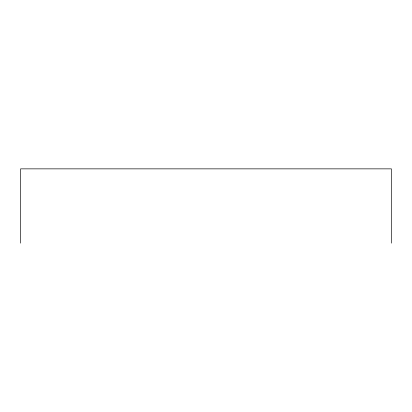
<?xml version="1.0" encoding="UTF-8"?>
<svg xmlns="http://www.w3.org/2000/svg" width="412" height="412" viewBox="0 0 412 412"><rect width="100%" height="100%" fill="white"/><g stroke="black" fill="none" stroke-linecap="round" stroke-linejoin="round"><path stroke-width="0.62" d="M391.4 243.142L391.4 168.858L20.6 168.858L20.6 243.142"/></g></svg>
